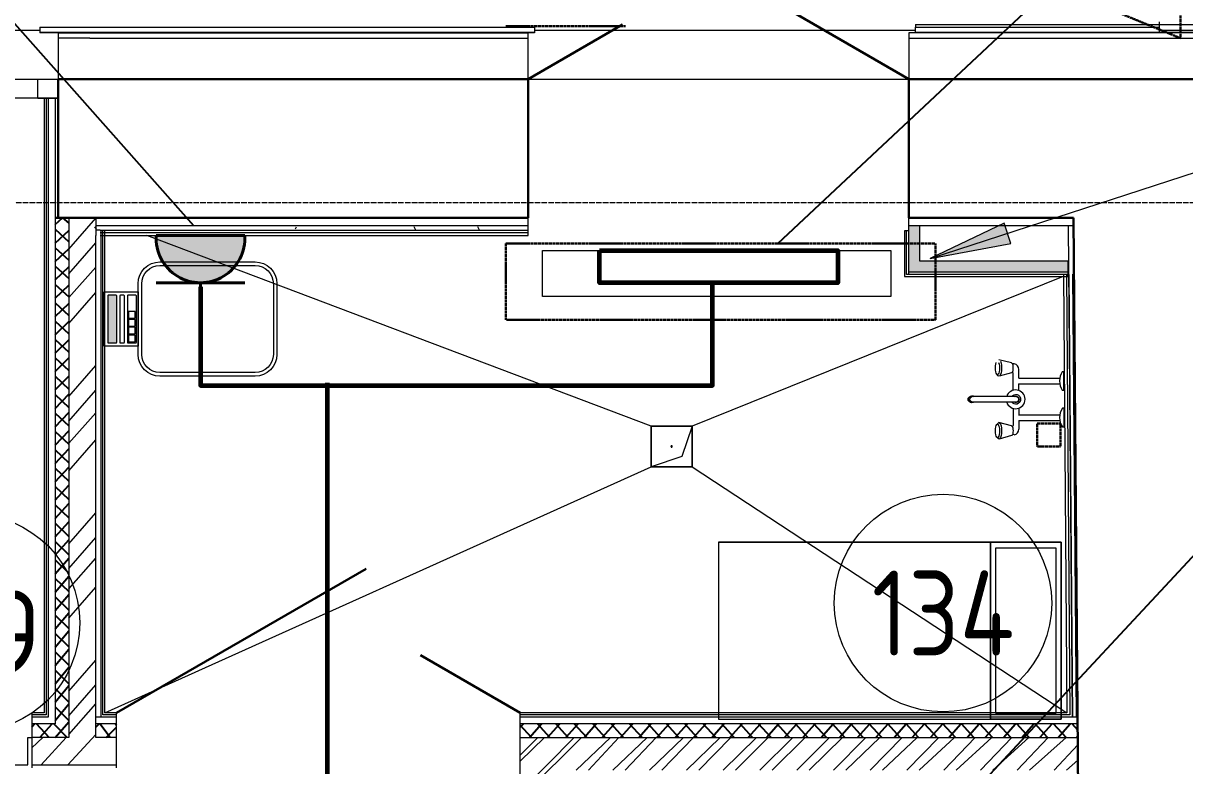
# Model space of a CAD drawing. Header units: millimetres. Extents: x -32 to 417638015, y -35 to 175284279.
# Drawn here: x 416315710 to 416319982, y 175272674 to 175275403 of the extents above; entities that cross this region are included whole.
import ezdxf
from ezdxf.enums import TextEntityAlignment as Align

# ---------------------------------------------------------------- set-up
doc = ezdxf.new("R2010")
doc.units = ezdxf.units.MM
doc.linetypes.add('ADSK_Линия сетки', pattern=[25, 20, -2.5, 0, -2.5])
doc.linetypes.add('ADSK_Штриховая_ш3 п1_5', pattern=[4.5, 3, -1.5])
for name, color, linetype, lineweight in [('.', 7, 'Continuous', 40), ('_ЭМ_гофра', 5, 'Continuous', 60), ('_ЭМ_ТХ_пищеблок', 7, 'Continuous', 30), ('Аннотация', 7, 'Continuous', 18), ('Атрибут', 7, 'Continuous', 5), ('Двери', 7, 'Continuous', 9), ('Обобщенные модели', 7, 'Continuous', 18), ('Оборудование', 7, 'Continuous', 18), ('Оси', 253, 'Continuous', 9), ('Перекрытие', 7, 'Continuous', 18), ('Пищ_ОБорудование', 7, 'Continuous', 0), ('Стены внутренние', 7, 'Continuous', 18), ('Стены наружные', 7, 'Continuous', 18), ('Стены несущие', 7, 'Continuous', 30), ('Стены отделка', 7, 'Continuous', 30), ('Стены штриховка', 7, 'Continuous', 9), ('ТХ', 5, 'Continuous', 0), ('ШТРИХОВКА', 252, 'Continuous', 15), ('ЭМ', 5, 'Continuous', 40), ('ЭО', 94, 'Continuous', 30)]:
    doc.layers.add(name, color=color, linetype=linetype, lineweight=lineweight)
for name, color, linetype in [('PDF __ЭМ_Надписи', 7, 'Continuous'), ('Тонкая', 7, 'Continuous'), ('ЭОМ_Лотки рабочие', 5, 'Continuous')]:
    doc.layers.add(name, color=color, linetype=linetype)
doc.layers.add('Линии', color=7, linetype='Continuous', lineweight=9, true_color=0x00a600)
doc.styles.add('GOST Common', font='GOST_Common.ttf', dxfattribs={"width": 0.9, "height": 349.9999999999996})
doc.styles.add('ISOCPEUR', font='isocpeur.ttf', dxfattribs={"width": 0.85, "height": 274.9999999999997})

# ---------------------------------------------------------------- blocks, each defined once
blk = doc.blocks.new('_ЭМ_ТХ_Пищеблок')
at = {"layer": 'Пищ_ОБорудование', "linetype": 'Continuous', "lineweight": 0}
blk.add_hatch(color=8, dxfattribs=at).paths.add_polyline_path([(57766.04248582924, 44857.00089362805, -0.4142135623730951), (57768.04248582924, 44859.00089362805), (57797.49720364032, 44859.00089362805, -0.4142135623730991), (57799.49720364032, 44857.00089362805), (57799.49720364032, 44686.22630404343, -0.4142135623730966), (57797.49720364032, 44684.22630404343), (57768.04248582924, 44684.22630404343, -0.414213562373091), (57766.04248582924, 44686.22630404343)], flags=0)
at = {"layer": 'Оборудование', "color": 8}
for p, q in [((59365.52731655454, 45023.96393153215), (60645.5273165546, 45023.96393153213)), ((59365.52731655454, 44853.96393153215), (59365.52731655454, 45023.96393153215)), ((60645.5273165546, 45023.96393153213), (60645.5273165546, 44853.96393153213)), ((60645.5273165546, 44853.96393153213), (59365.52731655454, 44853.96393153215))]:
    blk.add_line(p, q, dxfattribs=at)
blk.add_lwpolyline([(60012.30364083222, 43951.39305209571), (60012.30364083222, 43301.39305209571), (61272.30364083222, 43301.39305209571), (61272.30364083222, 43951.39305209571), (60012.30364083222, 43951.39305209571), (61012.30364083222, 43951.39305209571), (61012.30364083222, 43301.39305209571)], dxfattribs=at)
for points in [[(61012.30364083222, 43301.39305209571), (61012.30364083222, 43951.39305209571), (61272.30364083222, 43951.39305209571), (61272.30364083222, 43301.39305209571)], [(61032.30364083222, 43321.39305209571), (61032.30364083222, 43931.39305209571), (61252.30364083222, 43931.39305209571), (61252.30364083222, 43321.39305209571)]]:
    blk.add_lwpolyline(points, close=True, dxfattribs=at)
at = {"layer": 'Пищ_ОБорудование', "color": 8, "linetype": 'Continuous', "lineweight": 0, "flags": 128}
for points in [[(58388.27978483771, 44901.63298926281), (58388.27978483771, 44641.63298926281, -0.4142135623730951), (58308.27978483771, 44561.63298926281), (57958.27978483771, 44561.63298926281, -0.4142135623730951), (57878.27978483771, 44641.63298926281), (57878.27978483771, 44901.63298926281, -0.4142135623730951), (57958.27978483771, 44981.63298926281), (58308.27978483771, 44981.63298926281, -0.4142135623730951)], [(58375.27978483771, 44901.63298926281), (58375.27978483771, 44641.63298926281, -0.414213562373103), (58308.27978483771, 44574.63298926281), (57958.27978483771, 44574.63298926281, -0.4142135623730871), (57891.27978483771, 44641.63298926281), (57891.27978483771, 44901.63298926281, -0.414213562373103), (57958.27978483771, 44968.63298926281), (58308.27978483771, 44968.63298926281, -0.4142135623730893)], [(57766.04248582924, 44857.00089362805), (57766.04248582924, 44686.22630404343, 0.414213562373091), (57768.04248582924, 44684.22630404343), (57797.49720364032, 44684.22630404343, 0.4142135623730966), (57799.49720364032, 44686.22630404343), (57799.49720364032, 44857.00089362805, 0.4142135623730992), (57797.49720364032, 44859.00089362805), (57768.04248582924, 44859.00089362805, 0.4142135623730951)], [(57810.64877529434, 44857.00089362805), (57810.64877529434, 44686.22630404343, 0.4142135623730951), (57812.64877529434, 44684.22630404343), (57825.37613419988, 44684.22630404343, 0.4142135623730951), (57827.37613419988, 44686.22630404343), (57827.37613419988, 44857.00089362805, 0.4142135623731042), (57825.37613419988, 44859.00089362805), (57812.64877529434, 44859.00089362805, 0.4142135623730951)], [(57838.52770585389, 44857.00089362805), (57838.52770585389, 44686.22630404343, 0.4142135623730966), (57840.52770585389, 44684.22630404343), (57869.98242366497, 44684.22630404349, 0.4142135623730935), (57871.98242366497, 44686.22630404349), (57871.98242366497, 44857.00089362805, 0.414213562373091), (57869.98242366497, 44859.00089362805), (57840.52770585389, 44859.00089362805, 0.4142135623730951)]]:
    blk.add_lwpolyline(points, format="xyb", close=True, dxfattribs=at)
for points in [[(57753.27978483771, 44871.63298926281), (57878.27978483771, 44871.63298926281), (57878.27978483771, 44671.63298926281), (57753.27978483771, 44671.63298926281)], [(57843.15140684575, 44799.38124637288), (57843.15140684575, 44774.6751401287), (57867.0248745034, 44774.6751401287), (57867.0248745034, 44799.38124637288)], [(57843.15140684575, 44770.55745044339), (57843.15140684575, 44745.85134419921), (57867.0248745034, 44745.85134419921), (57867.0248745034, 44770.55745044339)], [(57843.15140684575, 44741.73365451396), (57843.15140684575, 44717.02754826972), (57867.0248745034, 44717.02754826972), (57867.0248745034, 44741.73365451396)], [(57843.15140684575, 44712.9098585844), (57843.15140684575, 44688.20375234023), (57867.0248745034, 44688.20375234023), (57867.0248745034, 44712.9098585844)]]:
    blk.add_lwpolyline(points, close=True, dxfattribs=at)
at = {"layer": 'ТХ', "color": 8, "linetype": 'Continuous'}
for p, q in [((61030.69447599097, 44592.07416048321), (61031.0174348571, 44599.52372162743)), ((61031.0174348571, 44599.52372162743), (61032.03779588106, 44606.24813490595)), ((61032.03779588106, 44606.24813490595), (61033.65567953164, 44611.58916797257)), ((61042.41077347311, 44611.63801195892), (61044.08814856714, 44606.3153629019)), ((61089.61371068029, 44610.47895793292), (61043.70421674872, 44622.27356032516)), ((61044.08814856714, 44606.3153629019), (61045.18347383502, 44599.60275287228)), ((61045.18347383502, 44599.60275287228), (61045.58953080817, 44592.15725883051)), ((61049.20824892657, 44616.55055632862), (61051.30496835454, 44609.89724493353)), ((61051.30496835454, 44609.89724493353), (61052.67412494893, 44601.50648243028)), ((61052.67412494893, 44601.50648243028), (61053.18169602963, 44592.19961491368)), ((61089.61371068029, 44610.47895793292), (61091.3447059265, 44609.60390792834)), ((61091.3447059265, 44609.60390792834), (61092.91612998793, 44607.04515553499)), ((61092.91612998793, 44607.04515553499), (61094.17416183489, 44603.05316853198)), ((61099.84939528095, 44606.78654921568), (61093.06902573841, 44606.45855637315)), ((61094.17416183489, 44603.05316853198), (61094.99565577625, 44598.01871097694)), ((61094.99565577625, 44598.01871097694), (61095.30019867631, 44592.43459054502)), ((61031.10053296412, 44584.6286664405), (61030.69447599097, 44592.07416048321)), ((61032.19585823292, 44577.91605641181), (61031.10053296412, 44584.6286664405)), ((61033.87323386899, 44572.5934072123), (61032.19585823292, 44577.91605641181)), ((61035.96846608563, 44569.18173712632), (61033.87323386899, 44572.5934072123)), ((61041.15536499048, 44563.48021281837), (61035.96846608563, 44569.18173712632)), ((61038.27645906831, 44568.01500415756), (61035.96846608563, 44569.18173712632)), ((61040.57129137895, 44569.20741601615), (61038.27645906831, 44568.01500415756)), ((61042.62832726656, 44572.64225134115), (61040.57129137895, 44569.20741601615)), ((61044.04035676295, 44562.02179646539), (61041.15536499048, 44563.48021281837)), ((61044.24621091622, 44577.98328440777), (61042.62832726656, 44572.64225134115)), ((61089.81539446513, 44574.32789964649), (61044.04035676295, 44562.02179646539)), ((61046.90889615683, 44563.51231136779), (61044.04035676295, 44562.02179646539)), ((61045.26657248313, 44584.70769754379), (61044.24621091622, 44577.98328440777)), ((61045.58953080817, 44592.15725883051), (61045.26657248313, 44584.70769754379)), ((61049.48019143964, 44567.80585548515), (61046.90889615683, 44563.51231136779)), ((61051.502546157, 44574.48214685126), (61049.48019143964, 44567.80585548515)), ((61052.77799743811, 44582.8876634487), (61051.502546157, 44574.48214685126)), ((61053.18169602963, 44592.19961491368), (61052.77799743811, 44582.8876634487)), ((61091.53651853489, 44575.2222084743), (61089.81539446513, 44574.32789964649)), ((61093.07929560567, 44577.79833500041), (61091.53651853489, 44575.2222084743)), ((61094.29270873244, 44581.80410962599), (61093.07929560567, 44577.79833500041)), ((61095.0579795011, 44586.84741958464), (61094.29270873244, 44581.80410962599)), ((61095.30019867631, 44592.43459054502), (61095.0579795011, 44586.84741958464)), ((61095.45569968062, 44509.87829557388), (61095.45569968062, 44573.25761463168)), ((61116.36367638341, 44554.43030641368), (61116.36367638341, 44586.10191439233)), ((61116.36367638341, 44554.43030641368), (61267.27550136323, 44554.43030641368)), ((61282.87785044337, 44578.26106159436), (61276.51607673547, 44578.26106159436)), ((61282.87785044337, 44509.69157453022), (61282.87785044337, 44578.26106159436)), ((61115.90007025866, 44533.5223297109), (61267.27550136323, 44533.5223297109)), ((61116.36367638341, 44509.41468944914), (61116.36367638341, 44533.5223297109)), ((61276.51607673547, 44509.69157453022), (61282.87785044337, 44509.69157453022)), ((61105.42170577521, 44486.86433225079), (60945.72275966617, 44486.85870646826)), ((61105.42218376814, 44466.37841376244), (60945.72323765817, 44466.3727879799)), ((61095.45569968062, 44443.3527758238), (61095.45569968062, 44379.973456766)), ((61116.36367638341, 44443.81638194854), (61116.36367638341, 44419.70916445787)), ((61283.34145656812, 44443.53991963855), (61276.97968286021, 44443.53991963855)), ((61283.34145656812, 44374.97043257533), (61283.34145656812, 44443.53991963855)), ((61033.70218266758, 44380.35571525759), (61035.75921913168, 44383.79055057606)), ((61040.88218048985, 44389.54959270778), (61035.75921913168, 44383.79055057606)), ((61035.75921913168, 44383.79055057606), (61038.0540508649, 44384.98296244117)), ((61038.0540508649, 44384.98296244117), (61040.36204384851, 44383.81622947241)), ((61040.36204384851, 44383.81622947241), (61042.45727660904, 44380.40455924394)), ((61040.88218048985, 44389.54959270778), (61043.75071988466, 44391.04010761018)), ((61089.6602138153, 44379.24550521794), (61043.75071988466, 44391.04010761018)), ((61043.75071988466, 44391.04010761018), (61046.63571165527, 44389.5816912572)), ((61046.63571165527, 44389.5816912572), (61049.25475206158, 44385.31710361364)), ((61049.25475206158, 44385.31710361364), (61051.35147148954, 44378.66379221855)), ((61115.90007025866, 44419.70916445787), (61267.73910748797, 44419.70916445787)), ((61116.36367638341, 44398.80118775508), (61116.36367638341, 44367.12915700535)), ((61116.36367638341, 44398.80118775508), (61267.73910748797, 44398.80118775508)), ((61030.74097912597, 44360.84070776823), (61031.0639379921, 44368.29026891245)), ((61031.14703610005, 44353.39521372552), (61030.74097912597, 44360.84070776823)), ((61031.0639379921, 44368.29026891245), (61032.08429901606, 44375.01468219097)), ((61032.24236136793, 44346.68260369683), (61031.14703610005, 44353.39521372552)), ((61032.08429901606, 44375.01468219097), (61033.70218266758, 44380.35571525759)), ((61033.91973700399, 44341.35995449732), (61032.24236136793, 44346.68260369683)), ((61036.01496922063, 44337.94828441134), (61033.91973700399, 44341.35995449732)), ((61042.67483040156, 44341.40879862617), (61040.61779451395, 44337.97396330117)), ((61042.45727660904, 44380.40455924394), (61044.13465170214, 44375.08191018692)), ((61044.29271405215, 44346.74983169279), (61042.67483040156, 44341.40879862617)), ((61089.8618975992, 44343.09444693151), (61044.08685989796, 44330.78834375041)), ((61044.13465170214, 44375.08191018692), (61045.22997697002, 44368.3693001573)), ((61045.31307561813, 44353.47424482881), (61044.29271405215, 44346.74983169279)), ((61045.22997697002, 44368.3693001573), (61045.63603394317, 44360.92380611553)), ((61045.63603394317, 44360.92380611553), (61045.31307561813, 44353.47424482881)), ((61051.54904929201, 44343.24869413628), (61049.52669457371, 44336.57240277017)), ((61051.35147148954, 44378.66379221855), (61052.72062808393, 44370.2730297153)), ((61052.82450057312, 44351.65421073372), (61051.54904929201, 44343.24869413628)), ((61052.72062808393, 44370.2730297153), (61053.2281991637, 44360.9661621987)), ((61053.2281991637, 44360.9661621987), (61052.82450057312, 44351.65421073372)), ((61089.6602138153, 44379.24550521794), (61091.39120906057, 44378.37045521336)), ((61091.58302167083, 44343.98875575932), (61089.8618975992, 44343.09444693151)), ((61091.39120906057, 44378.37045521336), (61092.96263312387, 44375.81170282001)), ((61093.12579874067, 44346.56488228543), (61091.58302167083, 44343.98875575932)), ((61092.96263312387, 44375.81170282001), (61094.22066496896, 44371.819715817)), ((61094.33921186651, 44350.57065691101), (61093.12579874067, 44346.56488228543)), ((61099.84939528095, 44346.44452218293), (61093.18528357545, 44346.77251502453)), ((61094.22066496896, 44371.819715817), (61095.04215891125, 44366.78525826196)), ((61095.1044826361, 44355.61396686966), (61094.33921186651, 44350.57065691101)), ((61095.04215891125, 44366.78525826196), (61095.34670181225, 44361.20113783004)), ((61095.34670181225, 44361.20113783004), (61095.1044826361, 44355.61396686966)), ((61276.97968286021, 44374.97043257533), (61283.34145656812, 44374.97043257533)), ((61041.20186812548, 44332.24676010339), (61036.01496922063, 44337.94828441134)), ((61038.32296220424, 44336.78155144258), (61036.01496922063, 44337.94828441134)), ((61040.61779451395, 44337.97396330117), (61038.32296220424, 44336.78155144258)), ((61044.08685989796, 44330.78834375041), (61041.20186812548, 44332.24676010339)), ((61046.95539929184, 44332.27885865281), (61044.08685989796, 44330.78834375041)), ((61049.52669457371, 44336.57240277017), (61046.95539929184, 44332.27885865281))]:
    blk.add_line(p, q, dxfattribs=at)
for centre, radius, start, end in [((61095.61372171367, 44586.47016913025), 20.75322216773295, 358.9832639100196, 78.22334761178794), ((61090.0467545523, 44572.9711231473), 5.416527002989657, 3.031908783674477, 57.92741218125688), ((61329.58471661272, 44543.97631806276), 63.18009320537877, 147.135710079987, 212.864289920013), ((61105.17740594248, 44476.62161200355), 34.6485003242943, 197.1984760066992, 162.8084508812189), ((61330.04832273746, 44409.25517610694), 63.18009320537877, 147.135710079987, 212.864289920013), ((61090.0467545523, 44380.25994825131), 5.416527002989657, 302.0725878187432, 356.9680912163255), ((61095.61372171367, 44366.76090226835), 20.75322216773295, 281.7766523882121, 1.016736089980411)]:
    blk.add_arc(centre, radius, start, end, dxfattribs=at)
at = {"layer": 'ТХ', "color": 8, "linetype": 'Continuous', "extrusion": (0, 0, -1)}
for centre, major_axis, ratio, start_param, end_param in [((60939.152880803, 44476.61559378589), (-0.0002389999520859105, 10.24295924883327), 0.8917978290655675, 3.14159265397156, 6.283185307561351), ((61105.42194477214, 44476.62137300755), (-8.521018758922141, 8.52101875892213), 0.999999999985028, 0.2305637975009758, 4.481778517387483), ((61105.42194477214, 44476.62137300755), (-7.242865945017606, -7.242865945017613), 0.9999999999736036, 2.356171157378085, 5.497763810967879)]:
    blk.add_ellipse(centre, major_axis=major_axis, ratio=ratio, start_param=start_param, end_param=end_param, dxfattribs=at)
at = {"layer": 'ТХ', "color": 8, "linetype": 'Continuous', "extrusion": (0, 0, -0.9999999999999998)}
blk.add_ellipse((60945.72299874785, 44476.61574708438), major_axis=(-0.0002952277093538836, 12.65306730591045), ratio=0.8844531800281032, start_param=2.514136880414115, end_param=6.91064107978021, dxfattribs=at)
at = {"layer": 'ТХ', "color": 8, "linetype": 'Continuous', "extrusion": (0, 0, -0.9999999999999999)}
for centre, major_axis, ratio, start_param, end_param in [((60945.72299874785, 44476.61574708438), (-0.0002389952606060104, 10.24295924790206), 0.8844693992227547, 3.141592653456878, 6.283185307046671), ((61105.42194477214, 44476.62137300755), (-0.3609913282751635, -18.07220541180937), 0.9999999997942794, 2.153255337756541, 7.231531377554678)]:
    blk.add_ellipse(centre, major_axis=major_axis, ratio=ratio, start_param=start_param, end_param=end_param, dxfattribs=at)
at = {"layer": 'Атрибут', "color": 8, "style": 'ISOCPEUR', "width": 0.85}
blk.add_attdef('№_ПОЗИЦИИ', text='', height=150, rotation=90, dxfattribs=at).set_placement((58331.67525722168, 39155.16258932042), align=Align.MIDDLE_CENTER)
blk = doc.blocks.new('ТХ пищеблок....')
at = {"layer": 'Пищ_ОБорудование', "linetype": 'Continuous', "lineweight": 0}
blk.add_hatch(color=8, dxfattribs=at).paths.add_polyline_path([(5100.750837072381, 29524.858235222, -0.4142135623730951), (5102.750837072381, 29526.858235222), (5132.205554883461, 29526.858235222, -0.4142135623730991), (5134.205554883461, 29524.858235222), (5134.205554883461, 29354.08364563738, -0.4142135623730966), (5132.205554883461, 29352.08364563738), (5102.750837072381, 29352.08364563738, -0.414213562373091), (5100.750837072381, 29354.08364563738)], flags=0)
at = {"layer": 'Оборудование', "color": 8}
for p, q in [((6700.23566779762, 29691.82127312612), (7980.235667797737, 29691.82127312606)), ((6700.23566779762, 29521.82127312612), (6700.23566779762, 29691.82127312612)), ((7980.235667797737, 29691.82127312606), (7980.235667797737, 29521.82127312606)), ((7980.235667797737, 29521.82127312606), (6700.23566779762, 29521.82127312612))]:
    blk.add_line(p, q, dxfattribs=at)
blk.add_lwpolyline([(7347.011992075364, 28619.25039368967), (7347.011992075364, 27969.25039368967), (8607.011992075364, 27969.25039368967), (8607.011992075364, 28619.25039368967), (7347.011992075364, 28619.25039368967), (8347.011992075364, 28619.25039368967), (8347.011992075364, 27969.25039368967)], dxfattribs=at)
for points in [[(8347.011992075364, 27969.25039368967), (8347.011992075364, 28619.25039368967), (8607.011992075364, 28619.25039368967), (8607.011992075364, 27969.25039368967)], [(8367.011992075364, 27989.25039368967), (8367.011992075364, 28599.25039368967), (8587.011992075364, 28599.25039368967), (8587.011992075364, 27989.25039368967)]]:
    blk.add_lwpolyline(points, close=True, dxfattribs=at)
at = {"layer": 'Пищ_ОБорудование', "color": 8, "linetype": 'Continuous', "lineweight": 0, "flags": 128}
for points in [[(5722.988136080792, 29569.49033085676), (5722.988136080792, 29309.49033085676, -0.4142135623730951), (5642.988136080792, 29229.49033085676), (5292.988136080792, 29229.49033085676, -0.4142135623730951), (5212.988136080792, 29309.49033085676), (5212.988136080792, 29569.49033085676, -0.4142135623730951), (5292.988136080792, 29649.49033085676), (5642.988136080792, 29649.49033085676, -0.4142135623730951)], [(5709.988136080792, 29569.49033085676), (5709.988136080792, 29309.49033085676, -0.414213562373103), (5642.988136080792, 29242.49033085676), (5292.988136080792, 29242.49033085676, -0.4142135623730871), (5225.988136080792, 29309.49033085676), (5225.988136080792, 29569.49033085676, -0.414213562373103), (5292.988136080792, 29636.49033085676), (5642.988136080792, 29636.49033085676, -0.4142135623730893)], [(5100.750837072381, 29524.858235222), (5100.750837072381, 29354.08364563738, 0.414213562373091), (5102.750837072381, 29352.08364563738), (5132.205554883461, 29352.08364563738, 0.4142135623730966), (5134.205554883461, 29354.08364563738), (5134.205554883461, 29524.858235222, 0.4142135623730992), (5132.205554883461, 29526.858235222), (5102.750837072381, 29526.858235222, 0.4142135623730951)], [(5145.357126537478, 29524.858235222), (5145.357126537478, 29354.08364563738, 0.4142135623730951), (5147.357126537478, 29352.08364563738), (5160.08448544296, 29352.08364563738, 0.4142135623730951), (5162.08448544296, 29354.08364563738), (5162.08448544296, 29524.858235222, 0.4142135623731042), (5160.08448544296, 29526.858235222), (5147.357126537478, 29526.858235222, 0.4142135623730951)], [(5173.236057096976, 29524.858235222), (5173.236057096976, 29354.08364563738, 0.4142135623730966), (5175.236057096976, 29352.08364563738), (5204.690774908056, 29352.08364563744, 0.4142135623730935), (5206.690774908056, 29354.08364563744), (5206.690774908056, 29524.858235222, 0.414213562373091), (5204.690774908056, 29526.858235222), (5175.236057096976, 29526.858235222, 0.4142135623730951)]]:
    blk.add_lwpolyline(points, format="xyb", close=True, dxfattribs=at)
for points in [[(5087.988136080792, 29539.49033085676), (5212.988136080792, 29539.49033085676), (5212.988136080792, 29339.49033085676), (5087.988136080792, 29339.49033085676)], [(5177.859758088831, 29467.23858796683), (5177.859758088831, 29442.53248172265), (5201.733225746546, 29442.53248172265), (5201.733225746546, 29467.23858796683)], [(5177.859758088831, 29438.41479203734), (5177.859758088831, 29413.70868579316), (5201.733225746546, 29413.70868579316), (5201.733225746546, 29438.41479203734)], [(5177.859758088831, 29409.5909961079), (5177.859758088831, 29384.88488986366), (5201.733225746546, 29384.88488986366), (5201.733225746546, 29409.5909961079)], [(5177.859758088831, 29380.76720017835), (5177.859758088831, 29356.06109393417), (5201.733225746546, 29356.06109393417), (5201.733225746546, 29380.76720017835)]]:
    blk.add_lwpolyline(points, close=True, dxfattribs=at)
at = {"layer": 'ТХ', "color": 8, "linetype": 'Continuous'}
for p, q in [((8365.402827234066, 29259.93150207715), (8365.7257861002, 29267.38106322137)), ((8365.7257861002, 29267.38106322137), (8366.746147124155, 29274.10547649988)), ((8366.746147124155, 29274.10547649988), (8368.364030774741, 29279.44650956651)), ((8377.119124716206, 29279.49535355286), (8378.79649981024, 29274.17270449584)), ((8424.32206192339, 29278.33629952685), (8378.412567991822, 29290.1309019191)), ((8378.79649981024, 29274.17270449584), (8379.891825078113, 29267.46009446622)), ((8379.891825078113, 29267.46009446622), (8380.297882051265, 29260.01460042445)), ((8380.297882051265, 29260.01460042445), (8379.97492372623, 29252.56503913773)), ((8383.916600169672, 29284.40789792256), (8386.013319597638, 29277.75458652747)), ((8386.013319597638, 29277.75458652747), (8387.382476192026, 29269.36382402421)), ((8387.382476192026, 29269.36382402421), (8387.890047272725, 29260.05695650761)), ((8387.890047272725, 29260.05695650761), (8387.48634868121, 29250.74500504264)), ((8424.32206192339, 29278.33629952685), (8426.0530571696, 29277.46124952228)), ((8426.0530571696, 29277.46124952228), (8427.624481231032, 29274.90249712893)), ((8427.624481231032, 29274.90249712893), (8428.882513077988, 29270.91051012592)), ((8434.55774652405, 29274.64389080962), (8427.77737698151, 29274.31589796708)), ((8428.882513077988, 29270.91051012592), (8429.704007019347, 29265.87605257088)), ((8429.704007019347, 29265.87605257088), (8430.00854991941, 29260.29193213896)), ((8430.00854991941, 29260.29193213896), (8429.766330744198, 29254.70476117858)), ((8365.808884207217, 29252.48600803444), (8365.402827234066, 29259.93150207715)), ((8366.904209476023, 29245.77339800575), (8365.808884207217, 29252.48600803444)), ((8368.581585112086, 29240.45074880624), (8366.904209476023, 29245.77339800575)), ((8370.676817328727, 29237.03907872026), (8368.581585112086, 29240.45074880624)), ((8375.86371623358, 29231.33755441231), (8370.676817328727, 29237.03907872026)), ((8372.984810311405, 29235.8723457515), (8370.676817328727, 29237.03907872026)), ((8375.279642622045, 29237.06475761009), (8372.984810311405, 29235.8723457515)), ((8377.336678509659, 29240.49959293508), (8375.279642622045, 29237.06475761009)), ((8378.748708006053, 29229.87913805933), (8375.86371623358, 29231.33755441231)), ((8378.954562159313, 29245.84062600171), (8377.336678509659, 29240.49959293508)), ((8424.523745708226, 29242.18524124043), (8378.748708006053, 29229.87913805933)), ((8381.617247399932, 29231.36965296173), (8378.748708006053, 29229.87913805933)), ((8379.97492372623, 29252.56503913773), (8378.954562159313, 29245.84062600171)), ((8384.188542682736, 29235.66319707909), (8381.617247399932, 29231.36965296173)), ((8386.210897400102, 29242.3394884452), (8384.188542682736, 29235.66319707909)), ((8387.48634868121, 29250.74500504264), (8386.210897400102, 29242.3394884452)), ((8426.244869777991, 29243.07955006824), (8424.523745708226, 29242.18524124043)), ((8427.787646848767, 29245.65567659435), (8426.244869777991, 29243.07955006824)), ((8429.001059975533, 29249.66145121993), (8427.787646848767, 29245.65567659435)), ((8429.766330744198, 29254.70476117858), (8429.001059975533, 29249.66145121993)), ((8430.164050923719, 29177.73563716782), (8430.164050923719, 29241.11495622562)), ((8451.072027626506, 29222.28764800762), (8451.072027626506, 29253.95925598626)), ((8451.072027626506, 29222.28764800762), (8601.983852606325, 29222.28764800762)), ((8617.58620168647, 29246.1184031883), (8611.224427978566, 29246.1184031883)), ((8617.58620168647, 29177.54891612416), (8617.58620168647, 29246.1184031883)), ((8450.608421501762, 29201.37967130484), (8601.983852606325, 29201.37967130484)), ((8451.072027626506, 29177.27203104307), (8451.072027626506, 29201.37967130484)), ((8611.224427978566, 29177.54891612416), (8617.58620168647, 29177.54891612416)), ((8440.130057018308, 29154.72167384473), (8280.431110909267, 29154.7160480622)), ((8440.130535011238, 29134.23575535638), (8280.431588901265, 29134.23012957384)), ((8430.164050923719, 29111.21011741774), (8430.164050923719, 29047.83079835994)), ((8451.072027626506, 29111.67372354248), (8451.072027626506, 29087.56650605181)), ((8618.049807811214, 29111.39726123249), (8611.68803410331, 29111.39726123249)), ((8618.049807811214, 29042.82777416927), (8618.049807811214, 29111.39726123249)), ((8366.792650259158, 29042.8720237849), (8368.410533910675, 29048.21305685153)), ((8368.410533910675, 29048.21305685153), (8370.467570374778, 29051.64789217)), ((8375.590531732945, 29057.40693430172), (8370.467570374778, 29051.64789217)), ((8370.467570374778, 29051.64789217), (8372.762402107997, 29052.84030403511)), ((8372.762402107997, 29052.84030403511), (8375.070395091607, 29051.67357106635)), ((8375.070395091607, 29051.67357106635), (8377.16562785214, 29048.26190083788)), ((8375.590531732945, 29057.40693430172), (8378.459071127756, 29058.89744920412)), ((8377.16562785214, 29048.26190083788), (8378.843002945243, 29042.93925178086)), ((8424.368565058394, 29047.10284681187), (8378.459071127756, 29058.89744920412)), ((8378.459071127756, 29058.89744920412), (8381.344062898366, 29057.43903285114)), ((8381.344062898366, 29057.43903285114), (8383.963103304675, 29053.17444520758)), ((8383.963103304675, 29053.17444520758), (8386.05982273264, 29046.52113381249)), ((8386.05982273264, 29046.52113381249), (8387.428979327029, 29038.13037130923)), ((8424.368565058394, 29047.10284681187), (8426.099560303672, 29046.2277968073)), ((8450.608421501762, 29087.56650605181), (8602.447458731069, 29087.56650605181)), ((8451.072027626506, 29066.65852934902), (8451.072027626506, 29034.98649859929)), ((8451.072027626506, 29066.65852934902), (8602.447458731069, 29066.65852934902)), ((8365.449330369069, 29028.69804936217), (8365.772289235203, 29036.14761050639)), ((8365.855387343152, 29021.25255531946), (8365.449330369069, 29028.69804936217)), ((8365.772289235203, 29036.14761050639), (8366.792650259158, 29042.8720237849)), ((8366.950712611026, 29014.53994529077), (8365.855387343152, 29021.25255531946)), ((8368.62808824709, 29009.21729609126), (8366.950712611026, 29014.53994529077)), ((8370.72332046373, 29005.80562600528), (8368.62808824709, 29009.21729609126)), ((8375.910219368583, 29000.10410169733), (8370.72332046373, 29005.80562600528)), ((8373.03131344734, 29004.63889303652), (8370.72332046373, 29005.80562600528)), ((8375.326145757048, 29005.83130489511), (8373.03131344734, 29004.63889303652)), ((8377.383181644662, 29009.2661402201), (8375.326145757048, 29005.83130489511)), ((8379.001065295248, 29014.60717328673), (8377.383181644662, 29009.2661402201)), ((8424.570248842298, 29010.95178852545), (8378.795211141056, 28998.64568534435)), ((8378.843002945243, 29042.93925178086), (8379.938328213117, 29036.22664175124)), ((8380.021426861233, 29021.33158642275), (8379.001065295248, 29014.60717328673)), ((8379.938328213117, 29036.22664175124), (8380.344385186268, 29028.78114770947)), ((8380.344385186268, 29028.78114770947), (8380.021426861233, 29021.33158642275)), ((8384.235045816808, 29004.42974436411), (8381.663750534935, 29000.13620024675)), ((8386.257400535105, 29011.10603573022), (8384.235045816808, 29004.42974436411)), ((8387.532851816213, 29019.51155232766), (8386.257400535105, 29011.10603573022)), ((8387.428979327029, 29038.13037130923), (8387.936550406797, 29028.82350379264)), ((8387.936550406797, 29028.82350379264), (8387.532851816213, 29019.51155232766)), ((8426.291372913925, 29011.84609735326), (8424.570248842298, 29010.95178852545)), ((8426.099560303672, 29046.2277968073), (8427.670984366967, 29043.66904441395)), ((8427.83414998377, 29014.42222387937), (8426.291372913925, 29011.84609735326)), ((8427.670984366967, 29043.66904441395), (8428.92901621206, 29039.67705741094)), ((8429.047563109605, 29018.42799850495), (8427.83414998377, 29014.42222387937)), ((8434.55774652405, 29014.30186377687), (8427.893634818553, 29014.62985661847)), ((8428.92901621206, 29039.67705741094), (8429.75051015435, 29034.6425998559)), ((8429.812833879201, 29023.4713084636), (8429.047563109605, 29018.42799850495)), ((8429.75051015435, 29034.6425998559), (8430.055053055345, 29029.05847942398)), ((8430.055053055345, 29029.05847942398), (8429.812833879201, 29023.4713084636)), ((8611.68803410331, 29042.82777416927), (8618.049807811214, 29042.82777416927)), ((8378.795211141056, 28998.64568534435), (8375.910219368583, 29000.10410169733)), ((8381.663750534935, 29000.13620024675), (8378.795211141056, 28998.64568534435))]:
    blk.add_line(p, q, dxfattribs=at)
for centre, radius, start, end in [((8430.32207295677, 29254.32751072419), 20.75322216773295, 358.9832639100418, 78.2233476119581), ((8424.755105795397, 29240.82846474124), 5.416527002989657, 3.031908783718577, 57.92741218125688), ((8664.293067855819, 29211.8336596567), 63.18009320537877, 147.1357100788126, 212.8642899211874), ((8439.885757185577, 29144.47895359749), 34.6485003242943, 197.1984760084155, 162.8084508807261), ((8664.756673980562, 29077.11251770088), 63.18009320537877, 147.1357100788126, 212.8642899211874), ((8424.755105795397, 29048.11728984525), 5.416527002989657, 302.0725878187432, 356.9680912162814), ((8430.32207295677, 29034.61824386229), 20.75322216773295, 281.7766523880419, 1.01673608995822)]:
    blk.add_arc(centre, radius, start, end, dxfattribs=at)
at = {"layer": 'ТХ', "color": 8, "linetype": 'Continuous', "extrusion": (0, 0, -1)}
for centre, major_axis, ratio, start_param, end_param in [((8273.861232046096, 29144.47293537983), (-0.0002389999520859105, 10.24295924883327), 0.8917978290655675, 3.14159265397156, 6.283185307561351), ((8280.431349990948, 29144.47308867832), (-0.0002952277093538836, 12.65306730591045), 0.8844531800281032, 2.514136880414115, 6.91064107978021), ((8280.431349990948, 29144.47308867832), (-0.0002389952606060104, 10.24295924790206), 0.8844693992227547, 3.141592653456878, 6.283185307046671), ((8440.130296015239, 29144.47871460149), (-0.3609913282751635, -18.07220541180937), 0.9999999997942794, 2.153255337756541, 7.231531377554678), ((8440.130296015239, 29144.47871460149), (-7.242865945017606, -7.242865945017613), 0.9999999999736036, 2.356171157378085, 5.497763810967879)]:
    blk.add_ellipse(centre, major_axis=major_axis, ratio=ratio, start_param=start_param, end_param=end_param, dxfattribs=at)
at = {"layer": 'ТХ', "color": 8, "linetype": 'Continuous', "extrusion": (0, 0, -0.9999999999999998)}
blk.add_ellipse((8440.130296015239, 29144.47871460149), major_axis=(-8.521018758922141, 8.52101875892213), ratio=0.999999999985028, start_param=0.2305637975009758, end_param=4.481778517387483, dxfattribs=at)
blk = doc.blocks.new('1 этаж')
at = {"layer": 'Аннотация', "lineweight": 9}
blk.add_hatch(color=8, dxfattribs=at).paths.add_polyline_path([(54847.15020297622, 43027.67745141475), (55144.65028927202, 43082.93695616179), (55120.21100740109, 43158.05272245086)])
at = {"layer": 'Стены внутренние', "lineweight": 9}
h = blk.add_hatch(dxfattribs=at)
h.set_pattern_fill('FP_12', color=8, style=0, pattern_type=2)
h.set_pattern_definition([(0, (557.2005734382547, 188.9018102923583), (406.4, 101.6), [33.528, -271.272, 33.528, -271.272, -1625.6]), (0, (557.2005734382547, 188.9018102923583), (406.4, 101.6), [-609.6, 33.528, -576.072, 33.528, -271.272, -711.2]), (0, (557.2005734382547, 188.9018102923583), (406.4, 101.6), [-1524, 33.528, -169.672, 33.528, -474.472]), (120, (709.6005734382488, 239.7018102923575), (-291.1881810244989, 301.1527240979959), [33.52799999999996, -271.2719999999997, 33.52799999999996, -271.2719999999997, -1625.599999999999]), (120, (709.6005734382488, 239.7018102923575), (-291.1881810244989, 301.1527240979959), [-609.5999999999995, 33.52799999999996, -576.0719999999994, 33.52799999999996, -271.2719999999997, -711.1999999999995]), (120, (709.6005734382488, 239.7018102923575), (-291.1881810244989, 301.1527240979959), [-1523.999999999999, 33.52799999999996, -169.6719999999999, 33.52799999999996, -474.4719999999997]), (240, (760.4005734382372, 442.9018102923583), (-115.2118189755009, -402.7527240979958), [33.528, -271.272, 33.528, -271.272, -1625.6]), (240, (760.4005734382372, 442.9018102923583), (-115.2118189755009, -402.7527240979958), [-609.6, 33.528, -576.072, 33.528, -271.272, -711.2]), (240, (760.4005734382372, 442.9018102923583), (-115.2118189755009, -402.7527240979958), [-1524, 33.528, -169.672, 33.528, -474.472])])
h.paths.add_polyline_path([(51779.33626888588, 43132.70702969343), (53369.20057343834, 43132.70702969345), (53369.20057343834, 43147.70702969347), (51779.33626888588, 43147.70702969347)])
at = {"layer": 'Стены внутренние'}
for points in [[(54809.20057343831, 43017.70702969347), (54809.20057343831, 43147.70702969347), (54769.20057343834, 43147.70702969347), (54769.20057343834, 43017.70702969347)], [(55355.22291685428, 42977.70702969348), (55355.50632983324, 42977.70702969348), (55355.22291685428, 43017.70702969347), (54769.20057343834, 43017.70702969347), (54769.20057343834, 42977.70702969348), (55043.9472947318, 42977.70702969348)]]:
    blk.add_hatch(color=8, dxfattribs=at).paths.add_polyline_path(points)
at = {"layer": 'Стены штриховка'}
h = blk.add_hatch(dxfattribs=at)
h.set_pattern_fill('ANSI34', color=8, scale=20)
h.set_pattern_definition([(45, (-31496.66335460375, 188.9018102923583), (-269.4076836320746, 269.4076836320746), []), (45, (-31406.86075460375, 188.9018102923583), (-269.4076836320746, 269.4076836320746), []), (45, (-31317.05815460374, 188.9018102923583), (-269.4076836320746, 269.4076836320746), []), (45, (-31227.25535460375, 188.9018102923583), (-269.4076836320746, 269.4076836320746), [])])
h.paths.add_polyline_path([(50514.33626888582, 41167.7070296934), (50514.33626888582, 41267.7070296934), (50399.33626888582, 41267.7070296934), (50399.33626888582, 41167.7070296934)])
h.paths.add_polyline_path([(46579.0545493621, 41267.70702969343), (46579.0545493621, 41167.70702969343), (47185.15739901119, 41167.70702969343), (47185.15739901119, 41267.70702969343)])
h.paths.add_polyline_path([(48829.33592647675, 41167.70702969343), (48829.33592647675, 41267.70702969343), (48115.15739901119, 41267.70702969343), (48115.15739901119, 41167.70702969343)])
h.paths.add_polyline_path([(51855.15739901111, 41167.7070296934), (51855.15739901114, 41267.7070296934), (51779.33626888582, 41267.7070296934), (51779.33626888582, 43177.70702969343), (51679.33626888582, 43177.70702969343), (51679.33626888582, 41267.70702969335), (51544.33626888582, 41267.7070296934), (51544.33626888582, 41167.7070296934)])
h = blk.add_hatch(dxfattribs=at)
h.set_pattern_fill('ANSI32', color=8, scale=10)
h.set_pattern_definition([(45, (-31496.66335460375, 188.9018102923583), (-67.35192090801866, 67.35192090801866), []), (45, (-31451.76205460375, 188.9018102923583), (-67.35192090801866, 67.35192090801866), [])])
h.paths.add_polyline_path([(48180.15739901119, 39580.59357071416), (48705.15739901114, 39580.59357071418), (48705.15739901114, 39700.59357071418), (48060.15739901119, 39700.59357071418), (48060.15739901119, 37262.86745037336), (48180.15739901122, 37260.83786413429)])
h.paths.add_polyline_path([(49875.15739901114, 39580.59357071413), (50447.65739901114, 39580.59357071413), (50447.65739901114, 39700.59357071418), (49635.15739901114, 39700.59357071418), (49635.15739901114, 39580.59357071418), (49755.15739901114, 39580.59357071418), (49755.15739901114, 37234.19954474653), (49875.15739901114, 37232.16995850745)])
h.paths.add_polyline_path([(51953.91662307477, 39700.59357071418), (51377.65739901114, 39700.59357071418), (51377.65739901108, 39580.59357071418), (51495.15739901111, 39580.59357071418), (51495.15739901111, 37204.77054428005), (51615.15739901111, 37202.74095804099), (51615.15739901111, 39580.59357071413), (51953.91662307479, 39580.59357071418)])
h.paths.add_polyline_path([(53340.15739901111, 39700.59357071418), (53328.15739901114, 39700.59357071418), (52883.91662307479, 39700.59357071413), (52883.91662307477, 39580.59357071413), (53340.15739901111, 39580.59357071413)])
h.paths.add_polyline_path([(53340.15739901114, 41017.7070296934), (53460.15739901108, 41017.7070296934), (53460.15739901108, 41147.70702969341), (55390.67991990966, 41147.7070296934), (55389.70939402498, 41267.7070296934), (53340.15739901114, 41267.7070296934)])
h.paths.add_polyline_path([(53460.15739901111, 39987.7070296934), (53340.15739901114, 39987.7070296934), (53340.15739901114, 37193.56851621989), (53340.49561501323, 37193.5627958987), (53460.15739901111, 37177.01477185852)])
at = {"layer": 'Тонкая', "transparency": 33554687}
h = blk.add_hatch(dxfattribs=at)
h.set_pattern_fill('ANSI37', color=8, scale=15, angle=90)
h.set_pattern_definition([(135, (-31496.66335460375, 188.9018102923583), (-33.67596045400933, -33.67596045400933), []), (225, (-31496.66335460375, 188.9018102923583), (33.67596045400932, -33.67596045400933), [])])
h.paths.add_polyline_path([(51679.33626888582, 43177.70702969343), (51629.33626888582, 43177.70702969343), (51629.33626888582, 41317.70702969337), (51544.33626888582, 41317.7070296934), (51544.33626888582, 41267.70702969343), (51679.33626888582, 41267.70702969335)])
h = blk.add_hatch(dxfattribs=at)
h.set_pattern_fill('ANSI37', color=8, scale=15, angle=90)
h.set_pattern_definition([(135, (-31261.66335460375, 188.9018102923583), (-33.67596045400933, -33.67596045400933), []), (225, (-31261.66335460375, 188.9018102923583), (33.67596045400932, -33.67596045400933), [])])
h.paths.add_polyline_path([(51855.15739901111, 41317.70702969337), (51779.33626888582, 41317.7070296934), (51779.33626888582, 41267.70702969343), (51855.15739901114, 41267.70702969335)])
h = blk.add_hatch(dxfattribs=at)
h.set_pattern_fill('ANSI37', color=8, scale=15, angle=90)
h.set_pattern_definition([(135, (-29700.84222447845, 188.9018102923583), (-33.67596045400933, -33.67596045400933), []), (225, (-29700.84222447845, 188.9018102923583), (33.67596045400932, -33.67596045400933), [])])
h.paths.add_polyline_path([(55390.42881941079, 41267.70702969335), (55390.02443362551, 41317.70702969337), (53340.15739901114, 41317.7070296934), (53340.15739901114, 41267.70702969343)])
at = {"layer": 'Аннотация', "color": 8, "lineweight": 9}
for p, q in [((54847.15020297622, 43027.67745141475), (57000.75734580396, 43728.36406626285)), ((55120.21100740109, 43158.05272245086), (54847.15020297622, 43027.67745141475)), ((55144.65028927202, 43082.93695616179), (55120.21100740109, 43158.05272245086)), ((54847.15020297622, 43027.67745141475), (55144.65028927202, 43082.93695616179))]:
    blk.add_line(p, q, dxfattribs=at)
at = {"layer": 'Двери', "color": 8, "lineweight": 30}
for p, q in [((54769.20057343828, 43687.70702969439), (53903.17516965384, 44187.70702969439)), ((53369.20057343828, 43687.70702969439), (53715.61073495205, 43887.70702969439)), ((51855.1573990111, 41357.70702969332), (52773.76291659672, 41888.06417255045)), ((53340.15739901107, 41357.70702969332), (52972.71519197683, 41569.84988683617))]:
    blk.add_line(p, q, dxfattribs=at)
at = {"layer": 'Двери', "color": 8}
for p, q in [((51566.18663404748, 43617.70702969341), (51566.18663404748, 43687.70702969343)), ((51566.18663404748, 43617.70702969343), (51641.18663404745, 43617.70702969343))]:
    blk.add_line(p, q, dxfattribs=at)
at = {"layer": 'Линии', "color": 8, "linetype": 'ADSK_Штриховая_ш3 п1_5', "lineweight": 30}
for p, q in [((50068.18060882462, 46182.42504346152), (55768.18060882462, 43837.70702969341)), ((55768.18060882462, 43837.70702969341), (55768.18060882462, 46182.42504346152)), ((53287.1169826448, 43882.42504346152), (53727.1169826448, 43882.42504346152)), ((53287.1169826448, 43082.90213910639), (54867.1169826448, 43082.90213910639)), ((53287.1169826448, 42802.90213910639), (53287.1169826448, 43082.90213910639)), ((54867.1169826448, 43082.90213910639), (54867.1169826448, 42802.90213910639)), ((54867.1169826448, 42802.90213910639), (53287.1169826448, 42802.90213910639)), ((55240.50120350829, 42421.85496120193), (55326.77942417472, 42421.85496120193)), ((55240.50120350829, 42336.93309719457), (55240.50120350829, 42421.85496120193)), ((55326.77942417472, 42421.85496120193), (55326.77942417472, 42336.93309719457)), ((55326.77942417472, 42336.93309719457), (55240.50120350829, 42336.93309719457))]:
    blk.add_line(p, q, dxfattribs=at)
at = {"layer": 'Линии', "color": 8}
for centre in [(54894.97611811897, 41761.77411956876), (51320.53281196905, 41688.67706979136)]:
    blk.add_circle(centre, 400, dxfattribs=at)
at = {"layer": 'Обобщенные модели', "color": 8}
for p, q in [((53821.76592647674, 42262.31189650307), (53821.76592647674, 42412.31189650307)), ((53821.76592647674, 42412.31189650307), (53971.76592647674, 42412.31189650307)), ((53971.76592647674, 42412.31189650307), (53821.76592647674, 42412.31189650307)), ((53821.76592647674, 42412.31189650307), (53821.76592647674, 42262.31189650307)), ((53971.76592647674, 42412.31189650307), (53934.26592647675, 42299.81189650307)), ((53971.76592647674, 42412.31189650307), (53971.76592647674, 42262.31189650307)), ((53971.76592647674, 42262.31189650307), (53971.76592647674, 42412.31189650307)), ((53934.26592647675, 42299.81189650307), (53821.76592647674, 42262.31189650307)), ((53971.76592647674, 42262.31189650307), (53821.76592647674, 42262.31189650307)), ((53821.76592647674, 42262.31189650307), (53971.76592647674, 42262.31189650307))]:
    blk.add_line(p, q, dxfattribs=at)
for radius, start, end in [(2.500000000000002, 0, 180), (2.499999999999998, 120.0000000000624, 180), (2.500000000000002, 180, 0), (2.499999999999999, 239.9999999999376, 344.9999999998312), (2.500000000000002, 15.00000000016882, 90)]:
    blk.add_arc((53896.76592647674, 42337.31189650307), radius, start, end, dxfattribs=at)
at = {"layer": 'Оси', "color": 8, "linetype": 'ADSK_Линия сетки'}
blk.add_line((-9557.527964694305, 43233.90181029196), (56672.20057343829, 43233.90181029175), dxfattribs=at)
at = {"layer": 'Перекрытие', "color": 8}
for p, q in [((55690.75986014633, 43857.7070296934), (55690.75986014633, 43897.70702969396)), ((50501.18663404748, 43687.70702969343), (51641.18663404745, 43687.70702969343)), ((53369.20057343828, 43687.70702969343), (54769.20057343825, 43687.70702969343)), ((51641.18663404748, 43617.7070296934), (50501.18663404748, 43617.7070296934)), ((53821.76592647674, 42412.31189650307), (51967.33617131703, 43112.70702969341)), ((55337.09220400284, 42961.80702969345), (53971.76592647674, 42412.31190252413)), ((51812.33626888582, 41357.70702969331), (53821.76592647674, 42262.31189650307)), ((53971.76592647674, 42262.31189650307), (55350.3786105091, 41357.70702969331)), ((51529.33626888582, 41167.70702969343), (51529.33626888582, 41267.70702969343)), ((51529.33626888582, 41267.70702969343), (51544.33626888582, 41267.70702969343)), ((50529.33626888582, 41167.70702969343), (51529.33626888582, 41167.70702969343))]:
    blk.add_line(p, q, dxfattribs=at)
at = {"layer": 'Стены наружные', "color": 8}
for p, q in [((51573.18663404748, 43877.70702969341), (53392.20057343825, 43877.7070296934)), ((51573.18663404748, 43877.70702969341), (51573.18663404748, 43857.70702969341)), ((53392.20057343825, 43877.7070296934), (53392.20057343825, 43857.7070296934)), ((54792.20057343825, 43877.7070296934), (55689.81003682781, 43877.7070296934)), ((54792.20057343825, 43877.7070296934), (54792.20057343825, 43857.70702969338)), ((54793.58923839187, 43887.70702969351), (55983.50827377071, 43887.70702969351)), ((54793.58923839187, 43887.70702969351), (54793.58923839187, 43877.67763535744)), ((55689.81003682781, 43877.7070296934), (55689.81003682781, 43858.7070296934)), ((50573.18663404748, 43867.7070296935), (51573.18663404748, 43867.70702969351)), ((51641.18663404745, 43857.70702969341), (51573.18663404748, 43857.70702969341)), ((53392.20057343825, 43857.7070296934), (53369.20057343828, 43857.7070296934)), ((53392.20057343825, 43867.70702969351), (54792.20057343825, 43867.70702969351)), ((55689.81003682781, 43867.70702969351), (55963.67020301294, 43867.70702969351))]:
    blk.add_line(p, q, dxfattribs=at)
at = {"layer": 'Стены несущие', "color": 8}
for p, q in [((51641.18663404745, 43687.70702969341), (53369.20057343828, 43687.70702969341)), ((51641.18663404745, 43687.70702969341), (51641.18663404745, 43177.70702969343)), ((53369.20057343828, 43177.70702969343), (53369.20057343828, 43687.70702969341)), ((54769.20057343825, 43687.70702969341), (54769.20057343825, 43177.70702969343)), ((54769.20057343825, 43687.70702969341), (55880.15380158671, 43687.70702969341)), ((53369.20057343828, 43177.70702969343), (51629.33626888582, 43177.70702969343)), ((55374.26185702725, 43177.70702969343), (54769.20057343825, 43177.70702969343)), ((55374.26185702725, 43177.70702969343), (55420.68203107975, 37438.11679900944))]:
    blk.add_line(p, q, dxfattribs=at)
at = {"layer": 'Стены отделка', "color": 8, "lineweight": 9}
for p, q in [((53392.20057343825, 43858.70702969343), (51573.18663404748, 43858.70702969343)), ((51641.18663404745, 43857.70702969341), (51641.18663404745, 43687.70702969341)), ((51641.18663404745, 43857.70702969341), (53369.20057343828, 43857.7070296934)), ((51756.97060905944, 43837.70702969341), (51641.18663404745, 43837.70702969341)), ((53369.20057343828, 43687.70702969341), (53369.20057343828, 43857.70702969341)), ((56049.50387515925, 43857.70702969341), (54769.20057343825, 43857.70702969341)), ((54769.20057343825, 43857.70702969341), (54769.20057343825, 43687.70702969341)), ((54769.20057343825, 43837.70702969341), (54929.70057343828, 43837.70702969341)), ((56039.58442526593, 43858.70702969338), (54792.20057343825, 43858.70702969338)), ((51641.18663404745, 43687.70702969341), (51641.18663404745, 43687.70702969341)), ((51779.33626888582, 43177.70702969343), (51779.33626888582, 43112.70702969341)), ((51791.97060905944, 43147.70702969343), (51779.33626888582, 43147.70702969343)), ((53369.20057343828, 43112.70702969341), (53369.20057343828, 43177.70702969343)), ((54769.20057343828, 42969.75702969341), (54769.20057343825, 43177.70702969343)), ((55355.22325978347, 43147.70702969343), (54769.20057343825, 43147.70702969343)), ((54809.20057343828, 43017.70702969343), (54809.20057343828, 43147.70702969343)), ((55375.22226277483, 43147.91117996942), (55355.22291685423, 43147.74943094532)), ((55355.22291685423, 43147.74943094532), (55369.82158663211, 41342.70702969332)), ((55421.28543837101, 37452.46177586314), (55375.22226277483, 43147.91117996942)), ((51795.23626888584, 43132.70702969341), (51779.33626888582, 43132.70702969341)), ((51795.23626888584, 43112.70702969343), (53369.20057343828, 43112.70702969341)), ((51799.33626888582, 41342.70702969332), (51799.33626888582, 43132.70702969341)), ((51805.33626888582, 41350.70702969331), (51805.33626888582, 43132.70702969341)), ((51812.33626888582, 41357.70702969329), (51812.33626888582, 43132.70702969341)), ((54753.30057343829, 43130.20702969341), (54753.30057343829, 42961.80702969345)), ((54769.20057343828, 43130.20702969341), (54753.30057343829, 43130.20702969341)), ((55355.50632983318, 43017.70702969343), (54809.20057343828, 43017.70702969343)), ((55355.50632983318, 42977.70702969343), (55355.50632983318, 43017.70702969343)), ((55355.50632983318, 42977.70702969343), (54769.20057343828, 42977.70702969334)), ((55354.84126144915, 42961.80702969345), (55354.84126144915, 42977.70702969343)), ((54753.30057343829, 42961.80702969345), (55354.84126144915, 42961.80702969345)), ((55337.34183377906, 42969.61549800233), (55350.3786105091, 41357.70702969331)), ((55385.50107205205, 41342.70702969332), (55372.34068911924, 42969.89856138454)), ((51544.33626888582, 41357.7070296934), (51544.33626888582, 41155.7070296934)), ((51855.15739901114, 41357.70702969331), (51812.33626888582, 41357.70702969331)), ((51855.15739901114, 41155.70702969338), (51855.15739901114, 41357.70702969331)), ((55350.3786105091, 41357.70702969331), (53340.15739901114, 41357.70702969331))]:
    blk.add_line(p, q, dxfattribs=at)
at = {"layer": 'Стены штриховка', "color": 8}
for p, q in [((51756.97060905944, 43837.70702969341), (53369.20057343828, 43837.70702969341)), ((54929.70057343828, 43837.70702969341), (56029.66497537249, 43837.70702969341)), ((51679.33626888582, 43177.70702969343), (51679.33626888582, 41267.70702969335)), ((53369.20057343828, 43147.70702969343), (51791.97060905944, 43147.70702969343)), ((51779.33626888582, 41267.7070296934), (51779.33626888582, 43112.70702969341)), ((51795.23626888584, 43132.70702969341), (53369.20057343825, 43132.70702969341)), ((51795.23626888584, 43123.70702969343), (53369.20057343828, 43123.70702969343)), ((54760.20057343831, 42968.70702969345), (54760.20057343825, 43130.20702969341)), ((55354.84126144918, 42968.70702969345), (54760.20057343831, 42968.70702969345)), ((55348.34147402883, 42969.7044607796), (55361.4355847991, 41350.70702969332)), ((55357.34117968773, 42969.77724850645), (55370.5005814675, 41342.70702969332)), ((51855.15739901114, 41350.70702969332), (51805.33626888582, 41350.70702969332)), ((53340.15739901114, 41017.7070296934), (53340.15739901114, 41357.70702969331)), ((55361.4355847991, 41350.70702969332), (53340.15739901114, 41350.70702969361)), ((51855.15739901114, 41342.70702969332), (51779.33626888582, 41342.70702969332)), ((51855.15739901114, 41317.70702969338), (51779.33626888582, 41317.70702969335)), ((55389.82224073287, 41342.70702969332), (53340.15739901114, 41342.70702969332)), ((55390.02443362551, 41317.70702969338), (53340.15739901114, 41317.70702969278)), ((51679.33626888582, 41267.70702969335), (51544.33626888582, 41267.7070296934)), ((51855.15739901114, 41267.7070296934), (51779.33626888582, 41267.7070296934)), ((53340.15739901114, 41267.7070296934), (55390.42881941079, 41267.7070296934)), ((51544.33626888582, 41167.7070296934), (51855.15739901114, 41167.7070296934))]:
    blk.add_line(p, q, dxfattribs=at)
for points in [[(51589.33626888582, 43617.70702969343), (51589.33626888582, 41357.70702969337)], [(51596.33626888582, 43617.70702969343), (51596.33626888582, 41350.70702969337)], [(51604.33626888582, 43617.70702969343), (51604.33626888582, 41342.70702969337)], [(51629.33626888582, 43617.70702969343), (51629.33626888582, 41317.70702969338)], [(51589.33626888582, 41357.7070296934), (51544.33626888582, 41357.70702969343)], [(51596.33626888582, 41350.7070296934), (51544.33626888582, 41350.70702969341)], [(51604.33626888582, 41342.7070296934), (51544.33626888582, 41342.70702969341)], [(51629.33626888582, 41317.70702969338), (51544.33626888582, 41317.70702969343)]]:
    blk.add_lwpolyline(points, dxfattribs=at)
at = {"layer": 'ЭОМ_Лотки рабочие'}
blk.add_blockref('ТХ пищеблок....', (46722.0575752336, 13366.04446869802), dxfattribs=at)
at = {"layer": 'Аннотация', "color": 8, "lineweight": 9, "char_height": 312.5000000000001, "width": 520.2111192702771, "attachment_point": 5, "line_spacing_factor": 1.022765581104984, "style": 'GOST Common'}
for s, insert in [('134', (54894.97611811897, 41724.82599931024)), ('129', (51320.53281196905, 41651.72894953284))]:
    blk.add_mtext(s, dxfattribs=dict(at, insert=insert))
blk = doc.blocks.new('Розетка IP54')
at = {"layer": '.'}
h = blk.add_hatch(color=5, dxfattribs=at)
h.dxf.hatch_style = 1
h.paths.add_polyline_path([(551667.0757685276, -101006.4904762172), (551667.0757685277, -101180.0264936571), (551829.8079254188, -101180.0264936572, 0.4331552738982196)])
h.paths.add_polyline_path([(551667.0757685276, -101006.4904762172, 0.4331552738983379), (551504.3436116363, -101180.0264936571), (551667.0757685277, -101180.0264936571)])
at = {"layer": 'ЭМ', "color": 5}
for p, q in [((551667.0757685257, -101006.4904762172), (551667.0757685276, -100854.0732687484)), ((551504.343611646, -101006.4904762159), (551829.8079254286, -101006.4904762159)), ((551504.3436116365, -101180.0264936571), (551829.8079254188, -101180.0264936572))]:
    blk.add_line(p, q, dxfattribs=at)
blk.add_arc((551667.0757685276, -101169.5589419752), 163.0684657580474, 356.3195877734439, 183.6804122265561, dxfattribs=at)

msp = doc.modelspace()

# ---------------------------------------------------------------- linework, layer by layer
at = {"layer": '_ЭМ_гофра', "linetype": 'ByBlock'}
msp.add_lwpolyline([(416317829.5431196, 175274567.9161879), (416318706.0866801, 175274567.9161879), (416318706.0866801, 175274449.3889591), (416317829.5431196, 175274449.3889591)], close=True, dxfattribs=at)
for points in [[(416316362.194877, 175274434.8702031), (416316362.194877, 175274072.1308386), (416318245.2717646, 175274072.1308386), (416318245.2717646, 175274449.3889591)], [(416316829.2738523, 175271979.0363726), (416316829.2738523, 175274081.6985916)]]:
    msp.add_lwpolyline(points, dxfattribs=at)
at = {"layer": 'PDF __ЭМ_Надписи', "lineweight": 25}
for points in [[(416316338.1126373, 175274658.3701805), (416313115.4510582, 175278294.1935005), (416311032.6636505, 175278294.1935005)], [(416318484.949223, 175274593.5652899), (416322437.2894435, 175278294.197807), (416324727.5089304, 175278294.197807)], [(416317581.6424014, 175270834.9459227), (416322915.6101528, 175276562.6112939), (416325345.5287952, 175276562.6112939)]]:
    msp.add_lwpolyline(points, dxfattribs=at)

# ---------------------------------------------------------------- block references
at = {"layer": '_ЭМ_ТХ_пищеблок', "lineweight": 50}
msp.add_blockref('_ЭМ_ТХ_Пищеблок', (416258254.8670169, 175229544.5649611), dxfattribs=at)
at = {"layer": 'ШТРИХОВКА'}
msp.add_blockref('1 этаж', (416264198.1010904, 175231510.6631508), dxfattribs=at)
at = {"layer": 'ЭО', "rotation": 180}
msp.add_blockref('Розетка IP54', (416868029.2706456, 175173443.3436868), dxfattribs=at)

doc.saveas('drawing.dxf')
